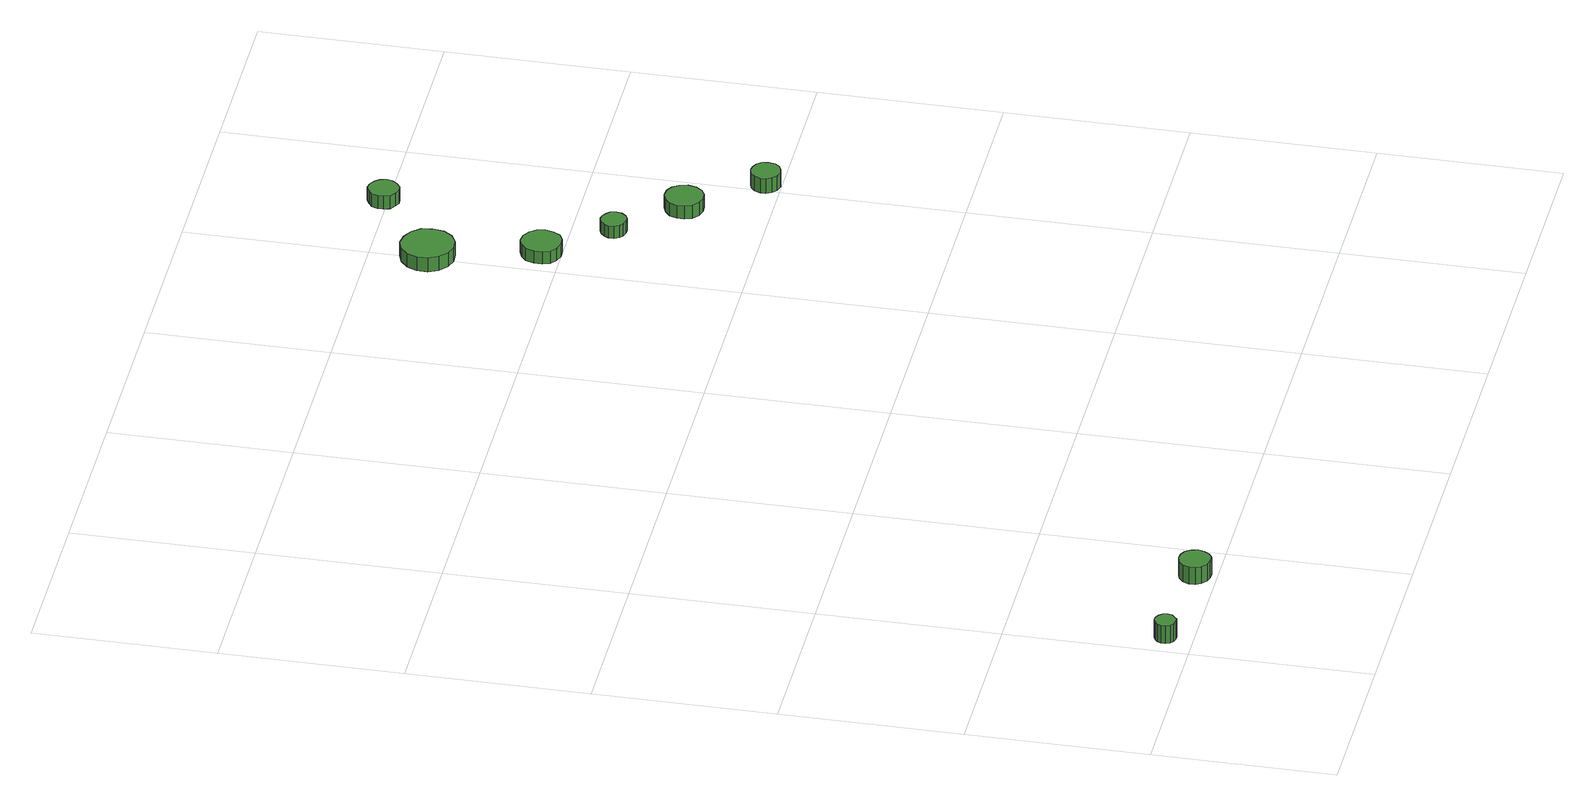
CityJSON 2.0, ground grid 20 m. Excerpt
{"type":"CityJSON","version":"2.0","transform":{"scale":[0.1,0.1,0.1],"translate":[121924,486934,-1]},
"CityObjects":{
"tree1":{"type":"SolitaryVegetationObject","attributes":{"function":"something"},"geometry":[{"type":"MultiSurface","lod":"1","boundaries":[[[0,1,2,3,4,5,6,7,8,9,10,11,12,13,14]],[[15,16,17,18,19,20,21,22,23,24,25,26,27,28,29]],[[0,29,28,1]],[[1,28,27,2]],[[2,27,26,3]],[[3,26,25,4]],[[4,25,24,5]],[[5,24,23,6]],[[6,23,22,7]],[[7,22,21,8]],[[8,21,20,9]],[[9,20,19,10]],[[10,19,18,11]],[[11,18,17,12]],[[12,17,16,13]],[[13,16,15,14]],[[14,15,29,0]]]}]},
"tree2":{"type":"SolitaryVegetationObject","attributes":{"function":"something"}},
"tree3":{"type":"SolitaryVegetationObject","attributes":{"function":"something"},"geometry":[{"type":"MultiSurface","lod":"1","boundaries":[[[30,31,32,33,34,35,36,37,38,39,40,41,42,43,44]],[[45,46,47,48,49,50,51,52,53,54,55,56,57,58,59]],[[30,59,58,31]],[[31,58,57,32]],[[32,57,56,33]],[[33,56,55,34]],[[34,55,54,35]],[[35,54,53,36]],[[36,53,52,37]],[[37,52,51,38]],[[38,51,50,39]],[[39,50,49,40]],[[40,49,48,41]],[[41,48,47,42]],[[42,47,46,43]],[[43,46,45,44]],[[44,45,59,30]]]}]},
"tree4":{"type":"SolitaryVegetationObject","attributes":{"function":"something"}},
"tree5":{"type":"SolitaryVegetationObject","attributes":{"function":"something"}},
"tree6":{"type":"SolitaryVegetationObject","attributes":{"function":"something"},"geometry":[{"type":"MultiSurface","lod":"1","boundaries":[[[60,61,62,63,64,65,66,67,68,69,70,71,72,73,74]],[[75,76,77,78,79,80,81,82,83,84,85,86,87,88,89]],[[60,89,88,61]],[[61,88,87,62]],[[62,87,86,63]],[[63,86,85,64]],[[64,85,84,65]],[[65,84,83,66]],[[66,83,82,67]],[[67,82,81,68]],[[68,81,80,69]],[[69,80,79,70]],[[70,79,78,71]],[[71,78,77,72]],[[72,77,76,73]],[[73,76,75,74]],[[74,75,89,60]]]}]},
"tree7":{"type":"SolitaryVegetationObject","attributes":{"function":"something"},"geometry":[{"type":"MultiSurface","lod":"1","boundaries":[[[90,91,92,93,94,95,96,97,98,99,100,101,102,103,104]],[[105,106,107,108,109,110,111,112,113,114,115,116,117,118,119]],[[90,119,118,91]],[[91,118,117,92]],[[92,117,116,93]],[[93,116,115,94]],[[94,115,114,95]],[[95,114,113,96]],[[96,113,112,97]],[[97,112,111,98]],[[98,111,110,99]],[[99,110,109,100]],[[100,109,108,101]],[[101,108,107,102]],[[102,107,106,103]],[[103,106,105,104]],[[104,105,119,90]]]}]},
"tree8":{"type":"SolitaryVegetationObject","attributes":{"function":"something"},"geometry":[{"type":"MultiSurface","lod":"1","boundaries":[[[120,121,122,123,124,125,126,127,128,129,130,131,132,133,134]],[[135,136,137,138,139,140,141,142,143,144,145,146,147,148,149]],[[120,149,148,121]],[[121,148,147,122]],[[122,147,146,123]],[[123,146,145,124]],[[124,145,144,125]],[[125,144,143,126]],[[126,143,142,127]],[[127,142,141,128]],[[128,141,140,129]],[[129,140,139,130]],[[130,139,138,131]],[[131,138,137,132]],[[132,137,136,133]],[[133,136,135,134]],[[134,135,149,120]]]}]},
"tree9":{"type":"SolitaryVegetationObject","attributes":{"function":"something"},"geometry":[{"type":"MultiSurface","lod":"1","boundaries":[[[150,151,152,153,154,155,156,157,158,159,160,161,162,163,164]],[[165,166,167,168,169,170,171,172,173,174,175,176,177,178,179]],[[150,179,178,151]],[[151,178,177,152]],[[152,177,176,153]],[[153,176,175,154]],[[154,175,174,155]],[[155,174,173,156]],[[156,173,172,157]],[[157,172,171,158]],[[158,171,170,159]],[[159,170,169,160]],[[160,169,168,161]],[[161,168,167,162]],[[162,167,166,163]],[[163,166,165,164]],[[164,165,179,150]]]}]},
"tree10":{"type":"SolitaryVegetationObject","attributes":{"function":"something"},"geometry":[{"type":"MultiSurface","lod":"1","boundaries":[[[180,181,182,183,184,185,186,187,188,189,190,191,192,193,194]],[[195,196,197,198,199,200,201,202,203,204,205,206,207,208,209]],[[180,209,208,181]],[[181,208,207,182]],[[182,207,206,183]],[[183,206,205,184]],[[184,205,204,185]],[[185,204,203,186]],[[186,203,202,187]],[[187,202,201,188]],[[188,201,200,189]],[[189,200,199,190]],[[190,199,198,191]],[[191,198,197,192]],[[192,197,196,193]],[[193,196,195,194]],[[194,195,209,180]]]}]},
"tree11":{"type":"SolitaryVegetationObject","attributes":{"function":"something"},"geometry":[{"type":"MultiSurface","lod":"1","boundaries":[[[210,211,212,213,214,215,216,217,218,219,220,221,222,223,224]],[[225,226,227,228,229,230,231,232,233,234,235,236,237,238,239]],[[210,239,238,211]],[[211,238,237,212]],[[212,237,236,213]],[[213,236,235,214]],[[214,235,234,215]],[[215,234,233,216]],[[216,233,232,217]],[[217,232,231,218]],[[218,231,230,219]],[[219,230,229,220]],[[220,229,228,221]],[[221,228,227,222]],[[222,227,226,223]],[[223,226,225,224]],[[224,225,239,210]]]}]}
},
"vertices":[
[34,29,34],[33,34,34],[30,38,34],[26,40,34],[21,41,34],[16,39,34],[13,36,34],[11,32,34],[11,27,34],[13,22,34],[16,19,34],[21,18,34],[26,18,34],[30,21,34],[33,24,34],[33,24,12],[30,21,12],[26,18,12],[21,18,12],[16,19,12],[13,22,12],[11,27,12],[11,32,12],[13,36,12],[16,39,12],[21,41,12],[26,40,12],[30,38,12],[33,34,12],[34,29,12],
[165,23,33],[163,30,33],[159,36,33],[153,39,33],[146,40,33],[139,38,33],[133,33,33],[130,26,33],[130,19,33],[133,13,33],[139,8,33],[146,6,33],[153,6,33],[159,10,33],[163,16,33],[163,16,12],[159,10,12],[153,6,12],[146,6,12],[139,8,12],[133,13,12],[130,19,12],[130,26,12],[133,33,12],[139,38,12],[146,40,12],[153,39,12],[159,36,12],[163,30,12],[165,23,12],
[656,822,24],[654,831,24],[649,838,24],[641,843,24],[632,844,24],[623,841,24],[616,835,24],[613,826,24],[613,817,24],[616,809,24],[623,803,24],[632,800,24],[641,801,24],[649,805,24],[654,813,24],[654,813,9],[649,805,9],[641,801,9],[632,800,9],[623,803,9],[616,809,9],[613,817,9],[613,826,9],[616,835,9],[623,841,9],[632,844,9],[641,843,9],[649,838,9],[654,831,9],[656,822,9],
[633,938,25],[631,950,25],[624,959,25],[613,965,25],[601,967,25],[590,963,25],[581,955,25],[576,944,25],[576,932,25],[581,921,25],[590,913,25],[601,909,25],[613,910,25],[624,916,25],[631,926,25],[631,926,8],[624,916,8],[613,910,8],[601,909,8],[590,913,8],[581,921,8],[576,932,8],[576,944,8],[581,955,8],[590,963,8],[601,967,8],[613,965,8],[624,959,8],[631,950,8],[633,938,8],
[705,756,24],[704,762,24],[700,766,24],[695,769,24],[690,770,24],[684,768,24],[680,764,24],[677,759,24],[677,753,24],[680,747,24],[684,744,24],[690,742,24],[695,742,24],[700,745,24],[704,750,24],[704,750,9],[700,745,9],[695,742,9],[690,742,9],[684,744,9],[680,747,9],[677,753,9],[677,759,9],[680,764,9],[684,768,9],[690,770,9],[695,769,9],[700,766,9],[704,762,9],[705,756,9],
[770,692,25],[768,701,25],[763,708,25],[756,712,25],[747,713,25],[739,710,25],[732,704,25],[729,696,25],[729,688,25],[732,680,25],[739,674,25],[747,671,25],[756,672,25],[763,676,25],[768,683,25],[768,683,9],[763,676,9],[756,672,9],[747,671,9],[739,674,9],[732,680,9],[729,688,9],[729,696,9],[732,704,9],[739,710,9],[747,713,9],[756,712,9],[763,708,9],[768,701,9],[770,692,9],
[827,617,27],[826,624,27],[822,629,27],[816,632,27],[810,633,27],[803,631,27],[798,627,27],[795,620,27],[795,614,27],[798,608,27],[803,603,27],[810,601,27],[816,602,27],[822,605,27],[826,610,27],[826,610,9],[822,605,9],[816,602,9],[810,601,9],[803,603,9],[798,608,9],[795,614,9],[795,620,9],[798,627,9],[803,631,9],[810,633,9],[816,632,9],[822,629,9],[826,624,9],[827,617,9],
[720,1005,24],[718,1012,24],[714,1017,24],[708,1021,24],[701,1022,24],[695,1019,24],[689,1015,24],[687,1008,24],[687,1002,24],[689,995,24],[695,991,24],[701,988,24],[708,989,24],[714,993,24],[718,998,24],[718,998,8],[714,993,8],[708,989,8],[701,988,8],[695,991,8],[689,995,8],[687,1002,8],[687,1008,8],[689,1015,8],[695,1019,8],[701,1022,8],[708,1021,8],[714,1017,8],[718,1012,8],[720,1005,8]
]}
